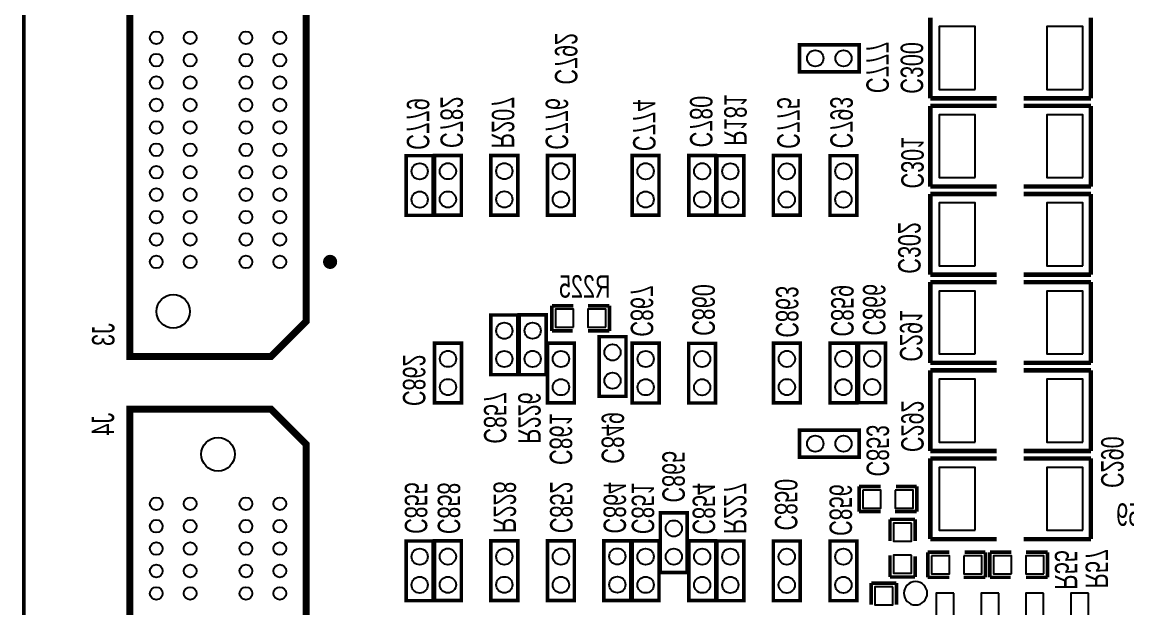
# Model space of a CAD drawing. Extents: x -3 to 103, y -3 to 103.
# Drawn here: x -3.05 to 28.25, y 43.62 to 60.22 of the extents above; entities that cross this region are included whole.
import ezdxf

# ---------------------------------------------------------------- set-up
doc = ezdxf.new("R2010")
doc.units = 0
for name, color, linetype in [('BG_OUTLINE', 254, 'CONTINUOUS'), ('PG_SILKSCREEN_BOTTOM', 92, 'CONTINUOUS'), ('PIN_BOTTOM', 140, 'CONTINUOUS'), ('RD_SILKSCREEN_BOTTOM', 142, 'CONTINUOUS')]:
    doc.layers.add(name, color=color, linetype=linetype)

msp = doc.modelspace()

# ---------------------------------------------------------------- linework, layer by layer
at = {"layer": 'BG_OUTLINE', "const_width": 0.09906}
msp.add_lwpolyline([(-2.999994, 102.999794), (102.999794, 102.999794), (102.999794, -2.999994), (-2.999994, -2.999994), (-2.999994, 102.999794)], dxfattribs=at)
at = {"layer": 'PG_SILKSCREEN_BOTTOM'}
for points, const_width in [([(0.000762, 93.568774), (0.000762, 50.748946), (4.001008, 50.748946), (5.001006, 51.748944), (5.001006, 92.568776), (4.001008, 93.568774), (0.000762, 93.568774)], 0.199898), ([(22.680168, 60.344812), (22.680168, 58.058812)], 0.127), ([(27.226768, 60.344812), (27.226768, 58.058812)], 0.127), ([(20.664678, 59.574684), (20.664678, 58.812684), (18.974054, 58.812684), (18.974054, 59.574684), (20.664678, 59.574684)], 0.100076), ([(22.680168, 58.058812), (24.559768, 58.058812)], 0.127), ([(22.680168, 57.84723), (22.680168, 55.56123)], 0.127), ([(24.559768, 57.84723), (22.680168, 57.84723)], 0.127), ([(27.226768, 58.058812), (25.321768, 58.058812)], 0.127), ([(25.321768, 57.84723), (27.226768, 57.84723)], 0.127), ([(27.226768, 57.84723), (27.226768, 55.56123)], 0.127), ([(7.832852, 56.437276), (8.594852, 56.437276), (8.594852, 54.746652), (7.832852, 54.746652), (7.832852, 56.437276)], 0.100076), ([(8.631428, 56.440324), (9.393428, 56.440324), (9.393428, 54.7497), (8.631428, 54.7497), (8.631428, 56.440324)], 0.100076), ([(10.22985, 56.441086), (10.99185, 56.441086), (10.99185, 54.750462), (10.22985, 54.750462), (10.22985, 56.441086)], 0.100076), ([(11.833352, 56.439562), (12.595352, 56.439562), (12.595352, 54.748938), (11.833352, 54.748938), (11.833352, 56.439562)], 0.100076), ([(14.232128, 56.439054), (14.994128, 56.439054), (14.994128, 54.74843), (14.232128, 54.74843), (14.232128, 56.439054)], 0.100076), ([(15.834868, 56.439308), (16.596868, 56.439308), (16.596868, 54.748684), (15.834868, 54.748684), (15.834868, 56.439308)], 0.100076), ([(16.631666, 56.436768), (17.393666, 56.436768), (17.393666, 54.746144), (16.631666, 54.746144), (16.631666, 56.436768)], 0.100076), ([(18.230342, 56.437784), (18.992342, 56.437784), (18.992342, 54.74716), (18.230342, 54.74716), (18.230342, 56.437784)], 0.100076), ([(19.83486, 56.437022), (20.59686, 56.437022), (20.59686, 54.746398), (19.83486, 54.746398), (19.83486, 56.437022)], 0.100076), ([(22.680168, 55.56123), (24.559768, 55.56123)], 0.127), ([(22.680168, 55.349648), (22.680168, 53.063648)], 0.127), ([(24.559768, 55.349648), (22.680168, 55.349648)], 0.127), ([(27.226768, 55.56123), (25.321768, 55.56123)], 0.127), ([(25.321768, 55.349648), (27.226768, 55.349648)], 0.127), ([(27.226768, 55.349648), (27.226768, 53.063648)], 0.127), ([(22.680168, 53.063648), (24.559768, 53.063648)], 0.127), ([(22.680168, 52.852066), (22.680168, 50.566066)], 0.127), ([(24.559768, 52.852066), (22.680168, 52.852066)], 0.127), ([(27.226768, 53.063648), (25.321768, 53.063648)], 0.127), ([(25.321768, 52.852066), (27.226768, 52.852066)], 0.127), ([(27.226768, 52.852066), (27.226768, 50.566066)], 0.127), ([(10.991342, 50.230532), (10.229342, 50.230532), (10.229342, 51.921156), (10.991342, 51.921156), (10.991342, 50.230532)], 0.100076), ([(11.793728, 50.232564), (11.031728, 50.232564), (11.031728, 51.923188), (11.793728, 51.923188), (11.793728, 50.232564)], 0.100076), ([(11.955018, 52.183538), (11.955018, 51.472338)], 0.1016), ([(12.568936, 52.183538), (11.959336, 52.183538)], 0.1016), ([(13.589254, 52.183538), (12.979654, 52.183538)], 0.1016), ([(13.589254, 52.183538), (13.589254, 51.472338)], 0.1016), ([(11.959336, 51.472338), (12.543536, 51.472338)], 0.1016), ([(13.589254, 51.472338), (12.979654, 51.472338)], 0.1016), ([(14.05763, 49.61509), (13.29563, 49.61509), (13.29563, 51.305714), (14.05763, 51.305714), (14.05763, 49.61509)], 0.100076), ([(9.39546, 49.432718), (8.63346, 49.432718), (8.63346, 51.123342), (9.39546, 51.123342), (9.39546, 49.432718)], 0.100076), ([(12.595606, 49.430432), (11.833606, 49.430432), (11.833606, 51.121056), (12.595606, 51.121056), (12.595606, 49.430432)], 0.100076), ([(14.996668, 49.429924), (14.234668, 49.429924), (14.234668, 51.120548), (14.996668, 51.120548), (14.996668, 49.429924)], 0.100076), ([(16.594836, 49.428908), (15.832836, 49.428908), (15.832836, 51.119532), (16.594836, 51.119532), (16.594836, 49.428908)], 0.100076), ([(18.996152, 49.432464), (18.234152, 49.432464), (18.234152, 51.123088), (18.996152, 51.123088), (18.996152, 49.432464)], 0.100076), ([(20.597114, 49.431448), (19.835114, 49.431448), (19.835114, 51.122072), (20.597114, 51.122072), (20.597114, 49.431448)], 0.100076), ([(21.411438, 49.436274), (20.649438, 49.436274), (20.649438, 51.126898), (21.411438, 51.126898), (21.411438, 49.436274)], 0.100076), ([(22.680168, 50.566066), (24.559768, 50.566066)], 0.127), ([(22.680168, 50.354484), (22.680168, 48.068484)], 0.127), ([(24.559768, 50.354484), (22.680168, 50.354484)], 0.127), ([(27.226768, 50.566066), (25.321768, 50.566066)], 0.127), ([(25.321768, 50.354484), (27.226768, 50.354484)], 0.127), ([(27.226768, 50.354484), (27.226768, 48.068484)], 0.127), ([(0.000762, 49.250854), (0.000762, 6.431026), (4.001008, 6.431026), (5.001006, 7.431024), (5.001006, 48.250856), (4.001008, 49.250854), (0.000762, 49.250854)], 0.199898), ([(20.664678, 48.656494), (20.664678, 47.894494), (18.974054, 47.894494), (18.974054, 48.656494), (20.664678, 48.656494)], 0.100076), ([(22.680168, 48.068484), (24.559768, 48.068484)], 0.127), ([(22.680168, 47.856902), (22.680168, 45.570902)], 0.127), ([(24.559768, 47.856902), (22.680168, 47.856902)], 0.127), ([(27.226768, 48.068484), (25.321768, 48.068484)], 0.127), ([(25.321768, 47.856902), (27.226768, 47.856902)], 0.127), ([(27.226768, 47.856902), (27.226768, 45.570902)], 0.127), ([(20.659852, 47.062644), (21.269452, 47.062644)], 0.1016), ([(20.659852, 46.351444), (20.659852, 47.062644)], 0.1016), ([(22.28977, 47.062644), (21.70557, 47.062644)], 0.1016), ([(22.294088, 46.351444), (22.294088, 47.062644)], 0.1016), ([(15.79245, 44.628308), (15.03045, 44.628308), (15.03045, 46.318932), (15.79245, 46.318932), (15.79245, 44.628308)], 0.100076), ([(20.659852, 46.351444), (21.269452, 46.351444)], 0.1016), ([(21.68017, 46.351444), (22.28977, 46.351444)], 0.1016), ([(21.535136, 46.132242), (22.246336, 46.132242)], 0.1016), ([(21.535136, 46.132242), (21.535136, 45.522642)], 0.1016), ([(22.246336, 46.132242), (22.246336, 45.522642)], 0.1016), ([(7.832852, 45.519086), (8.594852, 45.519086), (8.594852, 43.828462), (7.832852, 43.828462), (7.832852, 45.519086)], 0.100076), ([(8.631428, 45.522134), (9.393428, 45.522134), (9.393428, 43.83151), (8.631428, 43.83151), (8.631428, 45.522134)], 0.100076), ([(10.22985, 45.522896), (10.99185, 45.522896), (10.99185, 43.832272), (10.22985, 43.832272), (10.22985, 45.522896)], 0.100076), ([(11.833352, 45.521372), (12.595352, 45.521372), (12.595352, 43.830748), (11.833352, 43.830748), (11.833352, 45.521372)], 0.100076), ([(13.431774, 45.52569), (14.193774, 45.52569), (14.193774, 43.835066), (13.431774, 43.835066), (13.431774, 45.52569)], 0.100076), ([(14.232128, 45.520864), (14.994128, 45.520864), (14.994128, 43.83024), (14.232128, 43.83024), (14.232128, 45.520864)], 0.100076), ([(15.834868, 45.521118), (16.596868, 45.521118), (16.596868, 43.830494), (15.834868, 43.830494), (15.834868, 45.521118)], 0.100076), ([(16.631666, 45.518578), (17.393666, 45.518578), (17.393666, 43.827954), (16.631666, 43.827954), (16.631666, 45.518578)], 0.100076), ([(18.230342, 45.519594), (18.992342, 45.519594), (18.992342, 43.82897), (18.230342, 43.82897), (18.230342, 45.519594)], 0.100076), ([(19.83486, 45.518832), (20.59686, 45.518832), (20.59686, 43.828208), (19.83486, 43.828208), (19.83486, 45.518832)], 0.100076), ([(22.680168, 45.570902), (24.559768, 45.570902)], 0.127), ([(27.226768, 45.570902), (25.321768, 45.570902)], 0.127), ([(21.535136, 45.111924), (21.535136, 44.502324)], 0.1016), ([(22.246336, 44.502324), (22.246336, 45.086524)], 0.1016), ([(22.606254, 45.199808), (23.215854, 45.199808)], 0.1016), ([(22.606254, 44.488608), (22.606254, 45.199808)], 0.1016), ([(24.236172, 45.199808), (23.651972, 45.199808)], 0.1016), ([(24.24049, 44.488608), (24.24049, 45.199808)], 0.1016), ([(24.36368, 45.200824), (24.36368, 44.489624)], 0.1016), ([(24.977598, 45.200824), (24.367998, 45.200824)], 0.1016), ([(25.997916, 45.200824), (25.388316, 45.200824)], 0.1016), ([(25.997916, 45.200824), (25.997916, 44.489624)], 0.1016), ([(21.535136, 44.498006), (22.246336, 44.498006)], 0.1016), ([(22.606254, 44.488608), (23.215854, 44.488608)], 0.1016), ([(23.626572, 44.488608), (24.236172, 44.488608)], 0.1016), ([(24.367998, 44.489624), (24.952198, 44.489624)], 0.1016), ([(25.997916, 44.489624), (25.388316, 44.489624)], 0.1016), ([(21.0058, 44.327064), (21.717, 44.327064)], 0.1016), ([(21.0058, 44.327064), (21.0058, 43.717464)], 0.1016), ([(21.717, 44.327064), (21.717, 43.717464)], 0.1016)]:
    msp.add_lwpolyline(points, dxfattribs=dict(at, const_width=const_width))
at = {"layer": 'PG_SILKSCREEN_BOTTOM', "const_width": 0.199898}
msp.add_lwpolyline([(5.77596, 53.42636, 1), (5.575808, 53.42636, 1), (5.77596, 53.42636)], format="xyb", dxfattribs=at)
at = {"layer": 'PG_SILKSCREEN_BOTTOM'}
msp.add_lwpolyline([(22.591014, 44.036996, 1), (21.928582, 44.036996, 1)], format="xyb", close=True, dxfattribs=at)
at = {"layer": 'PIN_BOTTOM'}
for points in [[(23.952708, 58.311542), (23.952708, 60.092082), (22.931628, 60.092082), (22.931628, 58.311542)], [(27.000708, 58.311542), (27.000708, 60.092082), (25.979628, 60.092082), (25.979628, 58.311542)], [(23.952708, 55.81396), (23.952708, 57.5945), (22.931628, 57.5945), (22.931628, 55.81396)], [(27.000708, 55.81396), (27.000708, 57.5945), (25.979628, 57.5945), (25.979628, 55.81396)], [(23.952708, 53.316378), (23.952708, 55.096918), (22.931628, 55.096918), (22.931628, 53.316378)], [(27.000708, 53.316378), (27.000708, 55.096918), (25.979628, 55.096918), (25.979628, 53.316378)], [(23.952708, 50.818796), (23.952708, 52.599336), (22.931628, 52.599336), (22.931628, 50.818796)], [(27.000708, 50.818796), (27.000708, 52.599336), (25.979628, 52.599336), (25.979628, 50.818796)], [(12.570206, 51.572668), (12.570206, 52.083208), (12.059666, 52.083208), (12.059666, 51.572668)], [(13.484606, 51.572668), (13.484606, 52.083208), (12.974066, 52.083208), (12.974066, 51.572668)], [(23.952708, 48.321214), (23.952708, 50.101754), (22.931628, 50.101754), (22.931628, 48.321214)], [(27.000708, 48.321214), (27.000708, 50.101754), (25.979628, 50.101754), (25.979628, 48.321214)], [(23.952708, 45.823632), (23.952708, 47.604172), (22.931628, 47.604172), (22.931628, 45.823632)], [(27.000708, 45.823632), (27.000708, 47.604172), (25.979628, 47.604172), (25.979628, 45.823632)], [(20.7645, 46.962314), (20.7645, 46.451774), (21.27504, 46.451774), (21.27504, 46.962314)], [(21.6789, 46.962314), (21.6789, 46.451774), (22.18944, 46.451774), (22.18944, 46.962314)], [(22.146006, 46.027594), (21.635466, 46.027594), (21.635466, 45.517054), (22.146006, 45.517054)], [(22.146006, 45.113194), (21.635466, 45.113194), (21.635466, 44.602654), (22.146006, 44.602654)], [(22.710902, 45.099478), (22.710902, 44.588938), (23.221442, 44.588938), (23.221442, 45.099478)], [(23.625302, 45.099478), (23.625302, 44.588938), (24.135842, 44.588938), (24.135842, 45.099478)], [(24.978868, 44.589954), (24.978868, 45.100494), (24.468328, 45.100494), (24.468328, 44.589954)], [(25.893268, 44.589954), (25.893268, 45.100494), (25.382728, 45.100494), (25.382728, 44.589954)], [(21.61667, 44.222416), (21.10613, 44.222416), (21.10613, 43.711876), (21.61667, 43.711876)], [(23.348188, 44.040298), (22.847808, 44.040298), (22.847808, 42.940478), (23.348188, 42.940478)], [(24.618188, 44.040298), (24.117808, 44.040298), (24.117808, 42.940478), (24.618188, 42.940478)], [(25.888188, 44.040298), (25.387808, 44.040298), (25.387808, 42.940478), (25.888188, 42.940478)], [(27.158188, 44.040298), (26.657808, 44.040298), (26.657808, 42.940478), (27.158188, 42.940478)]]:
    msp.add_lwpolyline(points, close=True, dxfattribs=at)
for centre, radius in [((0.750824, 59.77636), 0.18034), ((1.710944, 59.77636), 0.18034), ((3.290824, 59.77636), 0.18034), ((4.250944, 59.77636), 0.18034), ((0.750824, 59.14136), 0.18034), ((1.710944, 59.14136), 0.18034), ((3.290824, 59.14136), 0.18034), ((4.250944, 59.14136), 0.18034), ((19.419316, 59.193684), 0.22987), ((20.219416, 59.193684), 0.22987), ((0.750824, 58.50636), 0.18034), ((1.710944, 58.50636), 0.18034), ((3.290824, 58.50636), 0.18034), ((4.250944, 58.50636), 0.18034), ((0.750824, 57.87136), 0.18034), ((1.710944, 57.87136), 0.18034), ((3.290824, 57.87136), 0.18034), ((4.250944, 57.87136), 0.18034), ((0.750824, 57.23636), 0.18034), ((1.710944, 57.23636), 0.18034), ((3.290824, 57.23636), 0.18034), ((4.250944, 57.23636), 0.18034), ((0.750824, 56.60136), 0.18034), ((1.710944, 56.60136), 0.18034), ((3.290824, 56.60136), 0.18034), ((4.250944, 56.60136), 0.18034), ((0.750824, 55.96636), 0.18034), ((1.710944, 55.96636), 0.18034), ((3.290824, 55.96636), 0.18034), ((4.250944, 55.96636), 0.18034), ((8.213852, 55.992014), 0.22987), ((9.012428, 55.995062), 0.22987), ((10.61085, 55.995824), 0.22987), ((12.214352, 55.9943), 0.22987), ((14.613128, 55.993792), 0.22987), ((16.215868, 55.994046), 0.22987), ((17.012666, 55.991506), 0.22987), ((18.611342, 55.992522), 0.22987), ((20.21586, 55.99176), 0.22987), ((0.750824, 55.33136), 0.18034), ((1.710944, 55.33136), 0.18034), ((3.290824, 55.33136), 0.18034), ((4.250944, 55.33136), 0.18034), ((8.213852, 55.191914), 0.22987), ((9.012428, 55.194962), 0.22987), ((10.61085, 55.195724), 0.22987), ((12.214352, 55.1942), 0.22987), ((14.613128, 55.193692), 0.22987), ((16.215868, 55.193946), 0.22987), ((17.012666, 55.191406), 0.22987), ((18.611342, 55.192422), 0.22987), ((20.21586, 55.19166), 0.22987), ((0.750824, 54.69636), 0.18034), ((1.710944, 54.69636), 0.18034), ((3.290824, 54.69636), 0.18034), ((4.250944, 54.69636), 0.18034), ((0.750824, 54.06136), 0.18034), ((1.710944, 54.06136), 0.18034), ((3.290824, 54.06136), 0.18034), ((4.250944, 54.06136), 0.18034), ((0.750824, 53.42636), 0.18034), ((1.710944, 53.42636), 0.18034), ((3.290824, 53.42636), 0.18034), ((4.250944, 53.42636), 0.18034), ((1.230884, 52.023772), 0.47498), ((10.610342, 51.475894), 0.22987), ((11.412728, 51.477926), 0.22987), ((13.67663, 50.860452), 0.22987), ((9.01446, 50.67808), 0.22987), ((10.610342, 50.675794), 0.22987), ((11.412728, 50.677826), 0.22987), ((12.214606, 50.675794), 0.22987), ((14.615668, 50.675286), 0.22987), ((16.213836, 50.67427), 0.22987), ((18.615152, 50.677826), 0.22987), ((20.216114, 50.67681), 0.22987), ((21.030438, 50.681636), 0.22987), ((9.01446, 49.87798), 0.22987), ((12.214606, 49.875694), 0.22987), ((13.67663, 50.060352), 0.22987), ((14.615668, 49.875186), 0.22987), ((16.213836, 49.87417), 0.22987), ((18.615152, 49.877726), 0.22987), ((20.216114, 49.87671), 0.22987), ((21.030438, 49.881536), 0.22987), ((2.500884, 47.976028), 0.47498), ((19.419316, 48.275494), 0.22987), ((20.219416, 48.275494), 0.22987), ((0.750824, 46.57344), 0.18034), ((1.710944, 46.57344), 0.18034), ((3.290824, 46.57344), 0.18034), ((4.250944, 46.57344), 0.18034), ((0.750824, 45.93844), 0.18034), ((1.710944, 45.93844), 0.18034), ((3.290824, 45.93844), 0.18034), ((4.250944, 45.93844), 0.18034), ((15.41145, 45.87367), 0.22987), ((0.750824, 45.30344), 0.18034), ((1.710944, 45.30344), 0.18034), ((3.290824, 45.30344), 0.18034), ((4.250944, 45.30344), 0.18034), ((8.213852, 45.073824), 0.22987), ((9.012428, 45.076872), 0.22987), ((10.61085, 45.077634), 0.22987), ((12.214352, 45.07611), 0.22987), ((13.812774, 45.080428), 0.22987), ((14.613128, 45.075602), 0.22987), ((15.41145, 45.07357), 0.22987), ((16.215868, 45.075856), 0.22987), ((17.012666, 45.073316), 0.22987), ((18.611342, 45.074332), 0.22987), ((20.21586, 45.07357), 0.22987), ((0.750824, 44.66844), 0.18034), ((1.710944, 44.66844), 0.18034), ((3.290824, 44.66844), 0.18034), ((4.250944, 44.66844), 0.18034), ((8.213852, 44.273724), 0.22987), ((9.012428, 44.276772), 0.22987), ((10.61085, 44.277534), 0.22987), ((12.214352, 44.27601), 0.22987), ((13.812774, 44.280328), 0.22987), ((14.613128, 44.275502), 0.22987), ((16.215868, 44.275756), 0.22987), ((17.012666, 44.273216), 0.22987), ((18.611342, 44.274232), 0.22987), ((20.21586, 44.27347), 0.22987), ((0.750824, 44.03344), 0.18034), ((1.710944, 44.03344), 0.18034), ((3.290824, 44.03344), 0.18034), ((4.250944, 44.03344), 0.18034)]:
    msp.add_circle(centre, radius, dxfattribs=at)

# ---------------------------------------------------------------- texts
at = {"layer": 'RD_SILKSCREEN_BOTTOM', "text_generation_flag": 2, "width": 0.72}
for s, rotation, p in [('C792', 270, (12.043918, 58.449464)), ('C777', 270, (20.866608, 58.206894)), ('C300', 270, (21.83765, 58.189876)), ('C779', 270, (7.849108, 56.601106)), ('C782', 270, (8.801608, 56.65216)), ('R207', 270, (10.25652, 56.643524)), ('C776', 270, (11.782552, 56.605932)), ('C774', 270, (14.258036, 56.56453)), ('C780', 270, (15.870428, 56.670448)), ('R181', 270, (16.840454, 56.715914)), ('C775', 270, (18.342102, 56.63057)), ('C793', 270, (19.846036, 56.644032)), ('C301', 270, (21.854668, 55.505858)), ('C302', 270, (21.76653, 53.091334)), ('C867', 270, (14.191234, 51.306984)), ('C860', 270, (15.938246, 51.331876)), ('C863', 270, (18.305018, 51.280314)), ('C859', 270, (19.868388, 51.310286)), ('C866', 270, (20.770088, 51.340766)), ('C291', 270, (21.816568, 50.60061)), ('J3', 90, (-0.433578, 51.690016)), ('C862', 270, (7.737856, 49.341532)), ('C857', 270, (10.034016, 48.276002)), ('R226', 270, (11.003534, 48.269144)), ('C292', 270, (21.85289, 48.038004)), ('J4', 90, (-0.443484, 49.150524)), ('C849', 270, (13.366242, 47.707296)), ('C861', 270, (11.896598, 47.67199)), ('C853', 270, (20.872704, 47.347124)), ('C290', 270, (27.516582, 47.020988)), ('C865', 270, (15.087346, 46.609508)), ('C855', 270, (7.79145, 45.72127)), ('C858', 270, (8.7249, 45.714666)), ('R228', 270, (10.304526, 45.744384)), ('C852', 270, (11.907012, 45.740574)), ('C864', 270, (13.421868, 45.730668)), ('C851', 270, (14.219682, 45.71365)), ('C854', 270, (15.946882, 45.699426)), ('R227', 270, (16.830548, 45.71111)), ('C850', 270, (18.275554, 45.817536)), ('C856', 270, (19.822414, 45.663358)), ('R55', 270, (26.205688, 44.136564)), ('R57', 270, (27.078178, 44.170854))]:
    msp.add_text(s, height=0.635, rotation=rotation, dxfattribs=at).set_placement(p)
for s, p in [('R225', (13.621004, 52.413916)), ('R259', (29.407104, 45.948854))]:
    msp.add_text(s, height=0.635, dxfattribs=at).set_placement(p)

doc.saveas('drawing.dxf')
